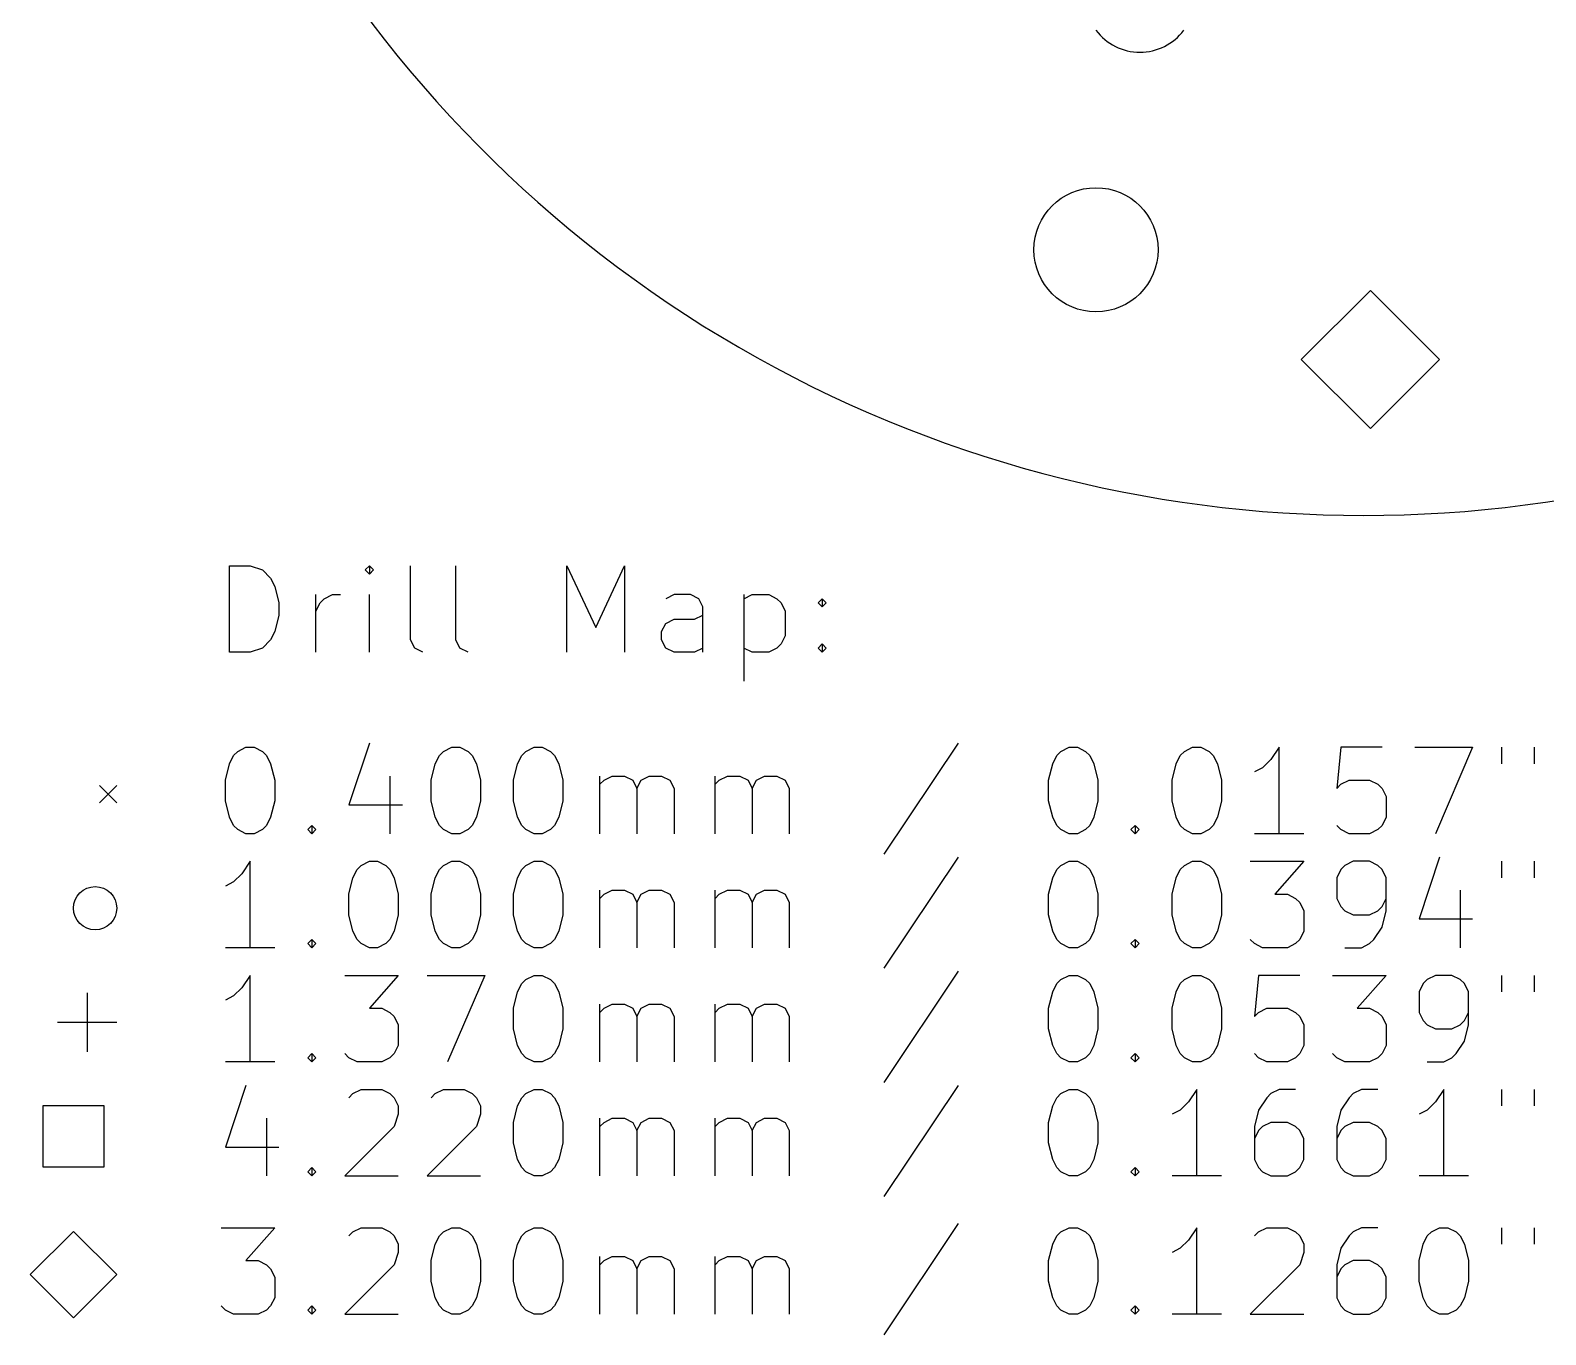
# Model space of a CAD drawing. Extents: x 118.6 to 188.7, y -119.1 to -43.1.
# Drawn here: x 118.6 to 153.66, y -118.84 to -88.65 of the extents above; entities that cross this region are included whole.
import ezdxf

# ---------------------------------------------------------------- set-up
doc = ezdxf.new("R2010")
doc.units = 0
doc.layers.add('BLACK', color=7, linetype='CONTINUOUS')

msp = doc.modelspace()

# ---------------------------------------------------------------- linework, layer by layer
at = {"layer": 'BLACK', "linetype": 'CONTINUOUS'}
for p, q in [((149.606, -94.666), (148.006, -96.266)), ((151.206, -96.266), (149.606, -94.666)), ((148.006, -96.266), (149.606, -97.866)), ((149.606, -97.866), (151.206, -96.266)), ((123.207015, -103.040389), (123.207015, -101.040389)), ((123.207015, -101.040389), (123.683205, -101.040389)), ((123.683205, -101.040389), (123.96892, -101.135627)), ((123.96892, -101.135627), (124.159396, -101.326103)), ((124.159396, -101.326103), (124.254634, -101.516579)), ((126.44511, -101.040389), (126.349872, -101.135627)), ((126.349872, -101.135627), (126.44511, -101.230865)), ((126.540348, -101.135627), (126.44511, -101.040389)), ((126.44511, -101.040389), (126.44511, -101.230865)), ((126.44511, -101.230865), (126.540348, -101.135627)), ((127.397491, -102.754674), (127.397491, -101.040389)), ((128.44511, -102.754674), (128.44511, -101.040389)), ((131.016539, -103.040389), (131.016539, -101.040389)), ((131.016539, -101.040389), (131.683206, -102.46896)), ((131.683206, -102.46896), (132.349872, -101.040389)), ((132.349872, -101.040389), (132.349872, -103.040389)), ((124.254634, -101.516579), (124.349872, -101.897531)), ((124.349872, -101.897531), (124.349872, -102.183246)), ((125.207015, -103.040389), (125.207015, -101.707055)), ((125.207015, -102.088008), (125.302253, -101.897531)), ((125.302253, -101.897531), (125.397491, -101.802293)), ((125.397491, -101.802293), (125.587967, -101.707055)), ((125.587967, -101.707055), (125.778444, -101.707055)), ((126.44511, -103.040389), (126.44511, -101.707055)), ((133.492729, -101.707055), (133.302253, -101.802293)), ((133.873682, -101.707055), (133.492729, -101.707055)), ((134.064158, -101.802293), (133.873682, -101.707055)), ((134.159396, -101.99277), (134.064158, -101.802293)), ((134.159396, -103.040389), (134.159396, -101.99277)), ((135.111777, -101.707055), (135.111777, -103.707055)), ((135.111777, -101.802293), (135.302253, -101.707055)), ((135.302253, -101.707055), (135.683206, -101.707055)), ((135.683206, -101.707055), (135.873682, -101.802293)), ((135.873682, -101.802293), (135.96892, -101.897531)), ((135.96892, -101.897531), (136.064158, -102.088008)), ((136.826063, -101.897531), (136.921301, -101.802293)), ((136.921301, -101.99277), (136.826063, -101.897531)), ((136.921301, -101.802293), (137.016539, -101.897531)), ((136.921301, -101.802293), (136.921301, -101.99277)), ((137.016539, -101.897531), (136.921301, -101.99277)), ((124.349872, -102.183246), (124.254634, -102.564198)), ((133.207015, -102.564198), (133.302253, -102.373722)), ((133.302253, -102.373722), (133.492729, -102.278484)), ((133.492729, -102.278484), (133.96892, -102.278484)), ((133.96892, -102.278484), (134.159396, -102.183246)), ((136.064158, -102.088008), (136.064158, -102.659436)), ((124.254634, -102.564198), (124.159396, -102.754674)), ((133.207015, -102.754674), (133.207015, -102.564198)), ((136.064158, -102.659436), (135.96892, -102.849912)), ((123.683205, -103.040389), (123.207015, -103.040389)), ((123.96892, -102.945151), (123.683205, -103.040389)), ((124.159396, -102.754674), (123.96892, -102.945151)), ((127.492729, -102.945151), (127.397491, -102.754674)), ((127.683205, -103.040389), (127.492729, -102.945151)), ((128.540348, -102.945151), (128.44511, -102.754674)), ((128.730824, -103.040389), (128.540348, -102.945151)), ((133.302253, -102.945151), (133.207015, -102.754674)), ((133.492729, -103.040389), (133.302253, -102.945151)), ((133.96892, -103.040389), (133.492729, -103.040389)), ((134.159396, -102.945151), (133.96892, -103.040389)), ((135.302253, -103.040389), (135.111777, -102.945151)), ((135.683206, -103.040389), (135.302253, -103.040389)), ((135.873682, -102.945151), (135.683206, -103.040389)), ((135.96892, -102.849912), (135.873682, -102.945151)), ((136.826063, -102.945151), (136.921301, -102.849912)), ((136.921301, -103.040389), (136.826063, -102.945151)), ((136.921301, -102.849912), (137.016539, -102.945151)), ((136.921301, -102.849912), (136.921301, -103.040389)), ((137.016539, -102.945151), (136.921301, -103.040389)), ((126.44511, -105.145151), (125.96892, -106.573722)), ((140.064159, -105.145151), (138.349874, -107.716579)), ((123.207015, -105.621341), (123.302253, -105.430865)), ((123.302253, -105.430865), (123.397491, -105.335627)), ((123.397491, -105.335627), (123.587967, -105.240389)), ((123.587967, -105.240389), (123.778444, -105.240389)), ((123.778444, -105.240389), (123.96892, -105.335627)), ((123.96892, -105.335627), (124.064158, -105.430865)), ((124.064158, -105.430865), (124.159396, -105.621341)), ((127.96892, -105.621341), (128.064158, -105.430865)), ((128.064158, -105.430865), (128.159396, -105.335627)), ((128.159396, -105.335627), (128.349872, -105.240389)), ((128.349872, -105.240389), (128.540349, -105.240389)), ((128.540349, -105.240389), (128.730825, -105.335627)), ((128.730825, -105.335627), (128.826063, -105.430865)), ((128.826063, -105.430865), (128.921301, -105.621341)), ((129.873682, -105.621341), (129.96892, -105.430865)), ((129.96892, -105.430865), (130.064158, -105.335627)), ((130.064158, -105.335627), (130.254634, -105.240389)), ((130.254634, -105.240389), (130.445111, -105.240389)), ((130.445111, -105.240389), (130.635587, -105.335627)), ((130.635587, -105.335627), (130.730825, -105.430865)), ((130.730825, -105.430865), (130.826063, -105.621341)), ((142.254636, -105.621341), (142.349874, -105.430865)), ((142.349874, -105.430865), (142.445112, -105.335627)), ((142.445112, -105.335627), (142.635588, -105.240389)), ((142.635588, -105.240389), (142.826065, -105.240389)), ((142.826065, -105.240389), (143.016541, -105.335627)), ((143.016541, -105.335627), (143.111779, -105.430865)), ((143.111779, -105.430865), (143.207017, -105.621341)), ((145.111779, -105.621341), (145.207017, -105.430865)), ((145.207017, -105.430865), (145.302255, -105.335627)), ((145.302255, -105.335627), (145.492731, -105.240389)), ((145.492731, -105.240389), (145.683208, -105.240389)), ((145.683208, -105.240389), (145.873684, -105.335627)), ((145.873684, -105.335627), (145.968922, -105.430865)), ((145.968922, -105.430865), (146.06416, -105.621341)), ((147.302255, -105.526103), (147.111779, -105.716579)), ((147.492731, -105.240389), (147.302255, -105.526103)), ((147.492731, -107.240389), (147.492731, -105.240389)), ((148.921303, -105.240389), (148.826065, -106.19277)), ((149.873684, -105.240389), (148.921303, -105.240389)), ((150.635589, -105.240389), (151.968922, -105.240389)), ((151.968922, -105.240389), (151.111779, -107.240389)), ((152.635589, -105.240389), (152.635589, -105.621341)), ((153.397494, -105.240389), (153.397494, -105.621341)), ((123.111777, -106.002293), (123.207015, -105.621341)), ((124.159396, -105.621341), (124.254634, -106.002293)), ((127.873682, -106.002293), (127.96892, -105.621341)), ((128.921301, -105.621341), (129.016539, -106.002293)), ((129.778444, -106.002293), (129.873682, -105.621341)), ((130.826063, -105.621341), (130.921301, -106.002293)), ((142.159398, -106.002293), (142.254636, -105.621341)), ((143.207017, -105.621341), (143.302255, -106.002293)), ((145.016541, -106.002293), (145.111779, -105.621341)), ((146.06416, -105.621341), (146.159398, -106.002293)), ((147.111779, -105.716579), (146.921303, -105.811817)), ((120.199247, -106.125551), (120.599247, -106.525551)), ((120.599247, -106.125551), (120.199247, -106.525551)), ((123.111777, -106.478484), (123.111777, -106.002293)), ((124.254634, -106.002293), (124.254634, -106.478484)), ((126.921301, -105.907055), (126.921301, -107.240389)), ((127.873682, -106.478484), (127.873682, -106.002293)), ((129.016539, -106.002293), (129.016539, -106.478484)), ((129.778444, -106.478484), (129.778444, -106.002293)), ((130.921301, -106.002293), (130.921301, -106.478484)), ((131.778444, -107.240389), (131.778444, -105.907055)), ((131.778444, -106.097531), (131.873682, -106.002293)), ((131.873682, -106.002293), (132.064158, -105.907055)), ((132.064158, -105.907055), (132.349873, -105.907055)), ((132.349873, -105.907055), (132.540349, -106.002293)), ((132.540349, -106.002293), (132.635587, -106.19277)), ((132.635587, -106.19277), (132.730825, -106.002293)), ((132.635587, -106.19277), (132.635587, -107.240389)), ((132.730825, -106.002293), (132.921301, -105.907055)), ((132.921301, -105.907055), (133.207015, -105.907055)), ((133.207015, -105.907055), (133.397492, -106.002293)), ((133.397492, -106.002293), (133.49273, -106.19277)), ((133.49273, -106.19277), (133.49273, -107.240389)), ((134.445111, -107.240389), (134.445111, -105.907055)), ((134.445111, -106.097531), (134.540349, -106.002293)), ((134.540349, -106.002293), (134.730825, -105.907055)), ((134.730825, -105.907055), (135.01654, -105.907055)), ((135.01654, -105.907055), (135.207016, -106.002293)), ((135.207016, -106.002293), (135.302254, -106.19277)), ((135.302254, -106.19277), (135.397492, -106.002293)), ((135.302254, -106.19277), (135.302254, -107.240389)), ((135.397492, -106.002293), (135.587968, -105.907055)), ((135.587968, -105.907055), (135.873682, -105.907055)), ((135.873682, -105.907055), (136.064159, -106.002293)), ((136.064159, -106.002293), (136.159397, -106.19277)), ((136.159397, -106.19277), (136.159397, -107.240389)), ((142.159398, -106.478484), (142.159398, -106.002293)), ((143.302255, -106.002293), (143.302255, -106.478484)), ((145.016541, -106.478484), (145.016541, -106.002293)), ((146.159398, -106.002293), (146.159398, -106.478484)), ((148.826065, -106.19277), (148.921303, -106.097531)), ((148.921303, -106.097531), (149.111779, -106.002293)), ((149.111779, -106.002293), (149.58797, -106.002293)), ((149.58797, -106.002293), (149.778446, -106.097531)), ((149.778446, -106.097531), (149.873684, -106.19277)), ((149.873684, -106.19277), (149.968922, -106.383246)), ((123.207015, -106.859436), (123.111777, -106.478484)), ((124.254634, -106.478484), (124.159396, -106.859436)), ((125.96892, -106.573722), (127.207015, -106.573722)), ((127.96892, -106.859436), (127.873682, -106.478484)), ((129.016539, -106.478484), (128.921301, -106.859436)), ((129.873682, -106.859436), (129.778444, -106.478484)), ((130.921301, -106.478484), (130.826063, -106.859436)), ((142.254636, -106.859436), (142.159398, -106.478484)), ((143.302255, -106.478484), (143.207017, -106.859436)), ((145.111779, -106.859436), (145.016541, -106.478484)), ((146.159398, -106.478484), (146.06416, -106.859436)), ((149.968922, -106.383246), (149.968922, -106.859436)), ((123.302253, -107.049912), (123.207015, -106.859436)), ((124.159396, -106.859436), (124.064158, -107.049912)), ((128.064158, -107.049912), (127.96892, -106.859436)), ((128.921301, -106.859436), (128.826063, -107.049912)), ((129.96892, -107.049912), (129.873682, -106.859436)), ((130.826063, -106.859436), (130.730825, -107.049912)), ((142.349874, -107.049912), (142.254636, -106.859436)), ((143.207017, -106.859436), (143.111779, -107.049912)), ((145.207017, -107.049912), (145.111779, -106.859436)), ((146.06416, -106.859436), (145.968922, -107.049912)), ((149.968922, -106.859436), (149.873684, -107.049912)), ((123.397491, -107.145151), (123.302253, -107.049912)), ((123.587967, -107.240389), (123.397491, -107.145151)), ((123.778444, -107.240389), (123.587967, -107.240389)), ((123.96892, -107.145151), (123.778444, -107.240389)), ((124.064158, -107.049912), (123.96892, -107.145151)), ((125.016539, -107.145151), (125.111777, -107.049912)), ((125.111777, -107.240389), (125.016539, -107.145151)), ((125.111777, -107.049912), (125.207015, -107.145151)), ((125.111777, -107.049912), (125.111777, -107.240389)), ((125.207015, -107.145151), (125.111777, -107.240389)), ((128.159396, -107.145151), (128.064158, -107.049912)), ((128.349872, -107.240389), (128.159396, -107.145151)), ((128.540349, -107.240389), (128.349872, -107.240389)), ((128.730825, -107.145151), (128.540349, -107.240389)), ((128.826063, -107.049912), (128.730825, -107.145151)), ((130.064158, -107.145151), (129.96892, -107.049912)), ((130.254634, -107.240389), (130.064158, -107.145151)), ((130.445111, -107.240389), (130.254634, -107.240389)), ((130.635587, -107.145151), (130.445111, -107.240389)), ((130.730825, -107.049912), (130.635587, -107.145151)), ((142.445112, -107.145151), (142.349874, -107.049912)), ((142.635588, -107.240389), (142.445112, -107.145151)), ((142.826065, -107.240389), (142.635588, -107.240389)), ((143.016541, -107.145151), (142.826065, -107.240389)), ((143.111779, -107.049912), (143.016541, -107.145151)), ((144.06416, -107.145151), (144.159398, -107.049912)), ((144.159398, -107.240389), (144.06416, -107.145151)), ((144.159398, -107.049912), (144.254636, -107.145151)), ((144.159398, -107.049912), (144.159398, -107.240389)), ((144.254636, -107.145151), (144.159398, -107.240389)), ((145.302255, -107.145151), (145.207017, -107.049912)), ((145.492731, -107.240389), (145.302255, -107.145151)), ((145.683208, -107.240389), (145.492731, -107.240389)), ((145.873684, -107.145151), (145.683208, -107.240389)), ((145.968922, -107.049912), (145.873684, -107.145151)), ((148.06416, -107.240389), (146.921303, -107.240389)), ((148.921303, -107.145151), (148.826065, -107.049912)), ((149.111779, -107.240389), (148.921303, -107.145151)), ((149.58797, -107.240389), (149.111779, -107.240389)), ((149.778446, -107.145151), (149.58797, -107.240389)), ((149.873684, -107.049912), (149.778446, -107.145151)), ((123.683205, -107.880389), (123.492729, -108.166103)), ((123.683205, -109.880389), (123.683205, -107.880389)), ((126.159396, -108.070865), (126.254634, -107.975627)), ((126.254634, -107.975627), (126.44511, -107.880389)), ((126.44511, -107.880389), (126.635587, -107.880389)), ((126.635587, -107.880389), (126.826063, -107.975627)), ((126.826063, -107.975627), (126.921301, -108.070865)), ((128.064158, -108.070865), (128.159396, -107.975627)), ((128.159396, -107.975627), (128.349872, -107.880389)), ((128.349872, -107.880389), (128.540349, -107.880389)), ((128.540349, -107.880389), (128.730825, -107.975627)), ((128.730825, -107.975627), (128.826063, -108.070865)), ((129.96892, -108.070865), (130.064158, -107.975627)), ((130.064158, -107.975627), (130.254634, -107.880389)), ((130.254634, -107.880389), (130.445111, -107.880389)), ((130.445111, -107.880389), (130.635587, -107.975627)), ((130.635587, -107.975627), (130.730825, -108.070865)), ((140.064159, -107.785151), (138.349874, -110.356579)), ((142.349874, -108.070865), (142.445112, -107.975627)), ((142.445112, -107.975627), (142.635588, -107.880389)), ((142.635588, -107.880389), (142.826065, -107.880389)), ((142.826065, -107.880389), (143.016541, -107.975627)), ((143.016541, -107.975627), (143.111779, -108.070865)), ((145.207017, -108.070865), (145.302255, -107.975627)), ((145.302255, -107.975627), (145.492731, -107.880389)), ((145.492731, -107.880389), (145.683208, -107.880389)), ((145.683208, -107.880389), (145.873684, -107.975627)), ((145.873684, -107.975627), (145.968922, -108.070865)), ((146.826065, -107.880389), (148.06416, -107.880389)), ((148.06416, -107.880389), (147.397493, -108.642293)), ((149.016541, -107.975627), (148.921303, -108.070865)), ((149.207017, -107.880389), (149.016541, -107.975627)), ((149.58797, -107.880389), (149.207017, -107.880389)), ((149.778446, -107.975627), (149.58797, -107.880389)), ((149.873684, -108.070865), (149.778446, -107.975627)), ((151.207017, -107.785151), (150.730827, -109.213722)), ((152.635589, -107.880389), (152.635589, -108.261341)), ((153.397494, -107.880389), (153.397494, -108.261341)), ((123.492729, -108.166103), (123.302253, -108.356579)), ((125.96892, -108.642293), (126.064158, -108.261341)), ((126.064158, -108.261341), (126.159396, -108.070865)), ((126.921301, -108.070865), (127.016539, -108.261341)), ((127.016539, -108.261341), (127.111777, -108.642293)), ((127.873682, -108.642293), (127.96892, -108.261341)), ((127.96892, -108.261341), (128.064158, -108.070865)), ((128.826063, -108.070865), (128.921301, -108.261341)), ((128.921301, -108.261341), (129.016539, -108.642293)), ((129.778444, -108.642293), (129.873682, -108.261341)), ((129.873682, -108.261341), (129.96892, -108.070865)), ((130.730825, -108.070865), (130.826063, -108.261341)), ((130.826063, -108.261341), (130.921301, -108.642293)), ((142.159398, -108.642293), (142.254636, -108.261341)), ((142.254636, -108.261341), (142.349874, -108.070865)), ((143.111779, -108.070865), (143.207017, -108.261341)), ((143.207017, -108.261341), (143.302255, -108.642293)), ((145.016541, -108.642293), (145.111779, -108.261341)), ((145.111779, -108.261341), (145.207017, -108.070865)), ((145.968922, -108.070865), (146.06416, -108.261341)), ((146.06416, -108.261341), (146.159398, -108.642293)), ((148.921303, -108.070865), (148.826065, -108.261341)), ((148.826065, -108.261341), (148.826065, -108.737531)), ((149.968922, -108.261341), (149.873684, -108.070865)), ((149.968922, -109.023246), (149.968922, -108.261341)), ((123.302253, -108.356579), (123.111777, -108.451817)), ((125.96892, -109.118484), (125.96892, -108.642293)), ((127.111777, -108.642293), (127.111777, -109.118484)), ((127.873682, -109.118484), (127.873682, -108.642293)), ((129.016539, -108.642293), (129.016539, -109.118484)), ((129.778444, -109.118484), (129.778444, -108.642293)), ((130.921301, -108.642293), (130.921301, -109.118484)), ((131.778444, -109.880389), (131.778444, -108.547055)), ((131.778444, -108.737531), (131.873682, -108.642293)), ((131.873682, -108.642293), (132.064158, -108.547055)), ((132.064158, -108.547055), (132.349873, -108.547055)), ((132.349873, -108.547055), (132.540349, -108.642293)), ((132.540349, -108.642293), (132.635587, -108.83277)), ((132.635587, -108.83277), (132.730825, -108.642293)), ((132.730825, -108.642293), (132.921301, -108.547055)), ((132.921301, -108.547055), (133.207015, -108.547055)), ((133.207015, -108.547055), (133.397492, -108.642293)), ((133.397492, -108.642293), (133.49273, -108.83277)), ((134.445111, -109.880389), (134.445111, -108.547055)), ((134.445111, -108.737531), (134.540349, -108.642293)), ((134.540349, -108.642293), (134.730825, -108.547055)), ((134.730825, -108.547055), (135.01654, -108.547055)), ((135.01654, -108.547055), (135.207016, -108.642293)), ((135.207016, -108.642293), (135.302254, -108.83277)), ((135.302254, -108.83277), (135.397492, -108.642293)), ((135.397492, -108.642293), (135.587968, -108.547055)), ((135.587968, -108.547055), (135.873682, -108.547055)), ((135.873682, -108.547055), (136.064159, -108.642293)), ((136.064159, -108.642293), (136.159397, -108.83277)), ((142.159398, -109.118484), (142.159398, -108.642293)), ((143.302255, -108.642293), (143.302255, -109.118484)), ((145.016541, -109.118484), (145.016541, -108.642293)), ((146.159398, -108.642293), (146.159398, -109.118484)), ((147.397493, -108.642293), (147.683208, -108.642293)), ((147.683208, -108.642293), (147.873684, -108.737531)), ((151.683208, -108.547055), (151.683208, -109.880389)), ((132.635587, -108.83277), (132.635587, -109.880389)), ((133.49273, -108.83277), (133.49273, -109.880389)), ((135.302254, -108.83277), (135.302254, -109.880389)), ((136.159397, -108.83277), (136.159397, -109.880389)), ((147.873684, -108.737531), (147.968922, -108.83277)), ((147.968922, -108.83277), (148.06416, -109.023246)), ((148.06416, -109.023246), (148.06416, -109.499436)), ((148.826065, -108.737531), (148.921303, -108.928008)), ((148.921303, -108.928008), (149.016541, -109.023246)), ((149.016541, -109.023246), (149.207017, -109.118484)), ((149.58797, -109.118484), (149.778446, -109.023246)), ((149.778446, -109.023246), (149.873684, -108.928008)), ((149.873684, -108.928008), (149.968922, -108.737531)), ((149.873684, -109.404198), (149.968922, -109.023246)), ((126.064158, -109.499436), (125.96892, -109.118484)), ((127.111777, -109.118484), (127.016539, -109.499436)), ((127.96892, -109.499436), (127.873682, -109.118484)), ((129.016539, -109.118484), (128.921301, -109.499436)), ((129.873682, -109.499436), (129.778444, -109.118484)), ((130.921301, -109.118484), (130.826063, -109.499436)), ((142.254636, -109.499436), (142.159398, -109.118484)), ((143.302255, -109.118484), (143.207017, -109.499436)), ((145.111779, -109.499436), (145.016541, -109.118484)), ((146.159398, -109.118484), (146.06416, -109.499436)), ((149.207017, -109.118484), (149.58797, -109.118484)), ((150.730827, -109.213722), (151.968922, -109.213722)), ((125.016539, -109.785151), (125.111777, -109.689912)), ((125.111777, -109.689912), (125.207015, -109.785151)), ((125.111777, -109.689912), (125.111777, -109.880389)), ((126.159396, -109.689912), (126.064158, -109.499436)), ((126.254634, -109.785151), (126.159396, -109.689912)), ((126.921301, -109.689912), (126.826063, -109.785151)), ((127.016539, -109.499436), (126.921301, -109.689912)), ((128.064158, -109.689912), (127.96892, -109.499436)), ((128.159396, -109.785151), (128.064158, -109.689912)), ((128.826063, -109.689912), (128.730825, -109.785151)), ((128.921301, -109.499436), (128.826063, -109.689912)), ((129.96892, -109.689912), (129.873682, -109.499436)), ((130.064158, -109.785151), (129.96892, -109.689912)), ((130.730825, -109.689912), (130.635587, -109.785151)), ((130.826063, -109.499436), (130.730825, -109.689912)), ((142.349874, -109.689912), (142.254636, -109.499436)), ((142.445112, -109.785151), (142.349874, -109.689912)), ((143.111779, -109.689912), (143.016541, -109.785151)), ((143.207017, -109.499436), (143.111779, -109.689912)), ((144.06416, -109.785151), (144.159398, -109.689912)), ((144.159398, -109.689912), (144.254636, -109.785151)), ((144.159398, -109.689912), (144.159398, -109.880389)), ((145.207017, -109.689912), (145.111779, -109.499436)), ((145.302255, -109.785151), (145.207017, -109.689912)), ((145.968922, -109.689912), (145.873684, -109.785151)), ((146.06416, -109.499436), (145.968922, -109.689912)), ((146.921303, -109.785151), (146.826065, -109.689912)), ((147.968922, -109.689912), (147.873684, -109.785151)), ((148.06416, -109.499436), (147.968922, -109.689912)), ((149.58797, -109.785151), (149.683208, -109.689912)), ((149.683208, -109.689912), (149.873684, -109.404198)), ((124.254634, -109.880389), (123.111777, -109.880389)), ((125.111777, -109.880389), (125.016539, -109.785151)), ((125.207015, -109.785151), (125.111777, -109.880389)), ((126.44511, -109.880389), (126.254634, -109.785151)), ((126.635587, -109.880389), (126.44511, -109.880389)), ((126.826063, -109.785151), (126.635587, -109.880389)), ((128.349872, -109.880389), (128.159396, -109.785151)), ((128.540349, -109.880389), (128.349872, -109.880389)), ((128.730825, -109.785151), (128.540349, -109.880389)), ((130.254634, -109.880389), (130.064158, -109.785151)), ((130.445111, -109.880389), (130.254634, -109.880389)), ((130.635587, -109.785151), (130.445111, -109.880389)), ((142.635588, -109.880389), (142.445112, -109.785151)), ((142.826065, -109.880389), (142.635588, -109.880389)), ((143.016541, -109.785151), (142.826065, -109.880389)), ((144.159398, -109.880389), (144.06416, -109.785151)), ((144.254636, -109.785151), (144.159398, -109.880389)), ((145.492731, -109.880389), (145.302255, -109.785151)), ((145.683208, -109.880389), (145.492731, -109.880389)), ((145.873684, -109.785151), (145.683208, -109.880389)), ((147.111779, -109.880389), (146.921303, -109.785151)), ((147.683208, -109.880389), (147.111779, -109.880389)), ((147.873684, -109.785151), (147.683208, -109.880389)), ((149.016541, -109.880389), (149.397493, -109.880389)), ((149.397493, -109.880389), (149.58797, -109.785151)), ((140.064159, -110.425151), (138.349874, -112.996579)), ((123.683205, -110.520389), (123.492729, -110.806103)), ((123.683205, -112.520389), (123.683205, -110.520389)), ((125.873682, -110.520389), (127.111777, -110.520389)), ((127.111777, -110.520389), (126.44511, -111.282293)), ((127.778444, -110.520389), (129.111777, -110.520389)), ((129.111777, -110.520389), (128.254634, -112.520389)), ((129.873682, -110.901341), (129.96892, -110.710865)), ((129.96892, -110.710865), (130.064158, -110.615627)), ((130.064158, -110.615627), (130.254634, -110.520389)), ((130.254634, -110.520389), (130.445111, -110.520389)), ((130.445111, -110.520389), (130.635587, -110.615627)), ((130.635587, -110.615627), (130.730825, -110.710865)), ((130.730825, -110.710865), (130.826063, -110.901341)), ((142.254636, -110.901341), (142.349874, -110.710865)), ((142.349874, -110.710865), (142.445112, -110.615627)), ((142.445112, -110.615627), (142.635588, -110.520389)), ((142.635588, -110.520389), (142.826065, -110.520389)), ((142.826065, -110.520389), (143.016541, -110.615627)), ((143.016541, -110.615627), (143.111779, -110.710865)), ((143.111779, -110.710865), (143.207017, -110.901341)), ((145.111779, -110.901341), (145.207017, -110.710865)), ((145.207017, -110.710865), (145.302255, -110.615627)), ((145.302255, -110.615627), (145.492731, -110.520389)), ((145.492731, -110.520389), (145.683208, -110.520389)), ((145.683208, -110.520389), (145.873684, -110.615627)), ((145.873684, -110.615627), (145.968922, -110.710865)), ((145.968922, -110.710865), (146.06416, -110.901341)), ((147.016541, -110.520389), (146.921303, -111.47277)), ((147.968922, -110.520389), (147.016541, -110.520389)), ((148.730827, -110.520389), (149.968922, -110.520389)), ((149.968922, -110.520389), (149.302255, -111.282293)), ((150.826065, -110.710865), (150.730827, -110.901341)), ((150.921303, -110.615627), (150.826065, -110.710865)), ((151.111779, -110.520389), (150.921303, -110.615627)), ((151.492732, -110.520389), (151.111779, -110.520389)), ((151.683208, -110.615627), (151.492732, -110.520389)), ((151.778446, -110.710865), (151.683208, -110.615627)), ((151.873684, -110.901341), (151.778446, -110.710865)), ((152.635589, -110.520389), (152.635589, -110.901341)), ((153.397494, -110.520389), (153.397494, -110.901341)), ((119.914247, -110.920551), (119.914247, -112.290551)), ((123.302253, -110.996579), (123.111777, -111.091817)), ((123.492729, -110.806103), (123.302253, -110.996579)), ((129.778444, -111.282293), (129.873682, -110.901341)), ((130.826063, -110.901341), (130.921301, -111.282293)), ((142.159398, -111.282293), (142.254636, -110.901341)), ((143.207017, -110.901341), (143.302255, -111.282293)), ((145.016541, -111.282293), (145.111779, -110.901341)), ((146.06416, -110.901341), (146.159398, -111.282293)), ((150.730827, -110.901341), (150.730827, -111.377531)), ((151.873684, -111.663246), (151.873684, -110.901341)), ((126.44511, -111.282293), (126.730825, -111.282293)), ((126.730825, -111.282293), (126.921301, -111.377531)), ((126.921301, -111.377531), (127.016539, -111.47277)), ((127.016539, -111.47277), (127.111777, -111.663246)), ((129.778444, -111.758484), (129.778444, -111.282293)), ((130.921301, -111.282293), (130.921301, -111.758484)), ((131.778444, -112.520389), (131.778444, -111.187055)), ((131.778444, -111.377531), (131.873682, -111.282293)), ((131.873682, -111.282293), (132.064158, -111.187055)), ((132.064158, -111.187055), (132.349873, -111.187055)), ((132.349873, -111.187055), (132.540349, -111.282293)), ((132.540349, -111.282293), (132.635587, -111.47277)), ((132.635587, -111.47277), (132.730825, -111.282293)), ((132.635587, -111.47277), (132.635587, -112.520389)), ((132.730825, -111.282293), (132.921301, -111.187055)), ((132.921301, -111.187055), (133.207015, -111.187055)), ((133.207015, -111.187055), (133.397492, -111.282293)), ((133.397492, -111.282293), (133.49273, -111.47277)), ((133.49273, -111.47277), (133.49273, -112.520389)), ((134.445111, -112.520389), (134.445111, -111.187055)), ((134.445111, -111.377531), (134.540349, -111.282293)), ((134.540349, -111.282293), (134.730825, -111.187055)), ((134.730825, -111.187055), (135.01654, -111.187055)), ((135.01654, -111.187055), (135.207016, -111.282293)), ((135.207016, -111.282293), (135.302254, -111.47277)), ((135.302254, -111.47277), (135.397492, -111.282293)), ((135.302254, -111.47277), (135.302254, -112.520389)), ((135.397492, -111.282293), (135.587968, -111.187055)), ((135.587968, -111.187055), (135.873682, -111.187055)), ((135.873682, -111.187055), (136.064159, -111.282293)), ((136.064159, -111.282293), (136.159397, -111.47277)), ((136.159397, -111.47277), (136.159397, -112.520389)), ((142.159398, -111.758484), (142.159398, -111.282293)), ((143.302255, -111.282293), (143.302255, -111.758484)), ((145.016541, -111.758484), (145.016541, -111.282293)), ((146.159398, -111.282293), (146.159398, -111.758484)), ((146.921303, -111.47277), (147.016541, -111.377531)), ((147.016541, -111.377531), (147.207017, -111.282293)), ((147.207017, -111.282293), (147.683208, -111.282293)), ((147.683208, -111.282293), (147.873684, -111.377531)), ((147.873684, -111.377531), (147.968922, -111.47277)), ((147.968922, -111.47277), (148.06416, -111.663246)), ((149.302255, -111.282293), (149.58797, -111.282293)), ((149.58797, -111.282293), (149.778446, -111.377531)), ((149.778446, -111.377531), (149.873684, -111.47277)), ((149.873684, -111.47277), (149.968922, -111.663246)), ((150.730827, -111.377531), (150.826065, -111.568008)), ((151.778446, -111.568008), (151.873684, -111.377531)), ((119.229247, -111.605551), (120.599247, -111.605551)), ((127.111777, -111.663246), (127.111777, -112.139436)), ((129.873682, -112.139436), (129.778444, -111.758484)), ((130.921301, -111.758484), (130.826063, -112.139436)), ((142.254636, -112.139436), (142.159398, -111.758484)), ((143.302255, -111.758484), (143.207017, -112.139436)), ((145.111779, -112.139436), (145.016541, -111.758484)), ((146.159398, -111.758484), (146.06416, -112.139436)), ((148.06416, -111.663246), (148.06416, -112.139436)), ((149.968922, -111.663246), (149.968922, -112.139436)), ((150.826065, -111.568008), (150.921303, -111.663246)), ((150.921303, -111.663246), (151.111779, -111.758484)), ((151.111779, -111.758484), (151.492732, -111.758484)), ((151.492732, -111.758484), (151.683208, -111.663246)), ((151.683208, -111.663246), (151.778446, -111.568008)), ((151.778446, -112.044198), (151.873684, -111.663246)), ((127.111777, -112.139436), (127.016539, -112.329912)), ((129.96892, -112.329912), (129.873682, -112.139436)), ((130.826063, -112.139436), (130.730825, -112.329912)), ((142.349874, -112.329912), (142.254636, -112.139436)), ((143.207017, -112.139436), (143.111779, -112.329912)), ((145.207017, -112.329912), (145.111779, -112.139436)), ((146.06416, -112.139436), (145.968922, -112.329912)), ((148.06416, -112.139436), (147.968922, -112.329912)), ((149.968922, -112.139436), (149.873684, -112.329912)), ((151.58797, -112.329912), (151.778446, -112.044198)), ((124.254634, -112.520389), (123.111777, -112.520389)), ((125.016539, -112.425151), (125.111777, -112.329912)), ((125.111777, -112.520389), (125.016539, -112.425151)), ((125.111777, -112.329912), (125.207015, -112.425151)), ((125.111777, -112.329912), (125.111777, -112.520389)), ((125.207015, -112.425151), (125.111777, -112.520389)), ((125.96892, -112.425151), (125.873682, -112.329912)), ((126.159396, -112.520389), (125.96892, -112.425151)), ((126.730825, -112.520389), (126.159396, -112.520389)), ((126.921301, -112.425151), (126.730825, -112.520389)), ((127.016539, -112.329912), (126.921301, -112.425151)), ((130.064158, -112.425151), (129.96892, -112.329912)), ((130.254634, -112.520389), (130.064158, -112.425151)), ((130.445111, -112.520389), (130.254634, -112.520389)), ((130.635587, -112.425151), (130.445111, -112.520389)), ((130.730825, -112.329912), (130.635587, -112.425151)), ((142.445112, -112.425151), (142.349874, -112.329912)), ((142.635588, -112.520389), (142.445112, -112.425151)), ((142.826065, -112.520389), (142.635588, -112.520389)), ((143.016541, -112.425151), (142.826065, -112.520389)), ((143.111779, -112.329912), (143.016541, -112.425151)), ((144.06416, -112.425151), (144.159398, -112.329912)), ((144.159398, -112.520389), (144.06416, -112.425151)), ((144.159398, -112.329912), (144.254636, -112.425151)), ((144.159398, -112.329912), (144.159398, -112.520389)), ((144.254636, -112.425151), (144.159398, -112.520389)), ((145.302255, -112.425151), (145.207017, -112.329912)), ((145.492731, -112.520389), (145.302255, -112.425151)), ((145.683208, -112.520389), (145.492731, -112.520389)), ((145.873684, -112.425151), (145.683208, -112.520389)), ((145.968922, -112.329912), (145.873684, -112.425151)), ((147.016541, -112.425151), (146.921303, -112.329912)), ((147.207017, -112.520389), (147.016541, -112.425151)), ((147.683208, -112.520389), (147.207017, -112.520389)), ((147.873684, -112.425151), (147.683208, -112.520389)), ((147.968922, -112.329912), (147.873684, -112.425151)), ((148.826065, -112.425151), (148.730827, -112.329912)), ((149.016541, -112.520389), (148.826065, -112.425151)), ((149.58797, -112.520389), (149.016541, -112.520389)), ((149.778446, -112.425151), (149.58797, -112.520389)), ((149.873684, -112.329912), (149.778446, -112.425151)), ((150.921303, -112.520389), (151.302255, -112.520389)), ((151.302255, -112.520389), (151.492732, -112.425151)), ((151.492732, -112.425151), (151.58797, -112.329912)), ((123.587967, -113.065151), (123.111777, -114.493722)), ((126.064158, -113.255627), (126.254634, -113.160389)), ((126.254634, -113.160389), (126.730825, -113.160389)), ((126.730825, -113.160389), (126.921301, -113.255627)), ((127.96892, -113.255627), (128.159396, -113.160389)), ((128.159396, -113.160389), (128.635587, -113.160389)), ((128.635587, -113.160389), (128.826063, -113.255627)), ((130.064158, -113.255627), (130.254634, -113.160389)), ((130.254634, -113.160389), (130.445111, -113.160389)), ((130.445111, -113.160389), (130.635587, -113.255627)), ((140.064159, -113.065151), (138.349874, -115.636579)), ((142.445112, -113.255627), (142.635588, -113.160389)), ((142.635588, -113.160389), (142.826065, -113.160389)), ((142.826065, -113.160389), (143.016541, -113.255627)), ((145.587969, -113.160389), (145.397493, -113.446103)), ((145.587969, -115.160389), (145.587969, -113.160389)), ((147.492731, -113.160389), (147.302255, -113.255627)), ((147.873684, -113.160389), (147.492731, -113.160389)), ((149.397493, -113.160389), (149.207017, -113.255627)), ((149.778446, -113.160389), (149.397493, -113.160389)), ((151.302255, -113.160389), (151.111779, -113.446103)), ((151.302255, -115.160389), (151.302255, -113.160389)), ((152.635589, -113.160389), (152.635589, -113.541341)), ((153.397494, -113.160389), (153.397494, -113.541341)), ((120.306361, -113.538437), (118.892133, -113.538437)), ((118.892133, -113.538437), (118.892133, -114.952665)), ((120.306361, -114.952665), (120.306361, -113.538437)), ((125.96892, -113.350865), (126.064158, -113.255627)), ((126.921301, -113.255627), (127.016539, -113.350865)), ((127.016539, -113.350865), (127.111777, -113.541341)), ((127.111777, -113.541341), (127.111777, -113.731817)), ((127.873682, -113.350865), (127.96892, -113.255627)), ((128.826063, -113.255627), (128.921301, -113.350865)), ((128.921301, -113.350865), (129.016539, -113.541341)), ((129.016539, -113.541341), (129.016539, -113.731817)), ((129.778444, -113.922293), (129.873682, -113.541341)), ((129.873682, -113.541341), (129.96892, -113.350865)), ((129.96892, -113.350865), (130.064158, -113.255627)), ((130.635587, -113.255627), (130.730825, -113.350865)), ((130.730825, -113.350865), (130.826063, -113.541341)), ((130.826063, -113.541341), (130.921301, -113.922293)), ((142.159398, -113.922293), (142.254636, -113.541341)), ((142.254636, -113.541341), (142.349874, -113.350865)), ((142.349874, -113.350865), (142.445112, -113.255627)), ((143.016541, -113.255627), (143.111779, -113.350865)), ((143.111779, -113.350865), (143.207017, -113.541341)), ((143.207017, -113.541341), (143.302255, -113.922293)), ((145.397493, -113.446103), (145.207017, -113.636579)), ((147.207017, -113.350865), (147.016541, -113.636579)), ((147.302255, -113.255627), (147.207017, -113.350865)), ((149.111779, -113.350865), (148.921303, -113.636579)), ((149.207017, -113.255627), (149.111779, -113.350865)), ((151.111779, -113.446103), (150.921303, -113.636579)), ((124.064158, -113.827055), (124.064158, -115.160389)), ((127.111777, -113.731817), (127.016539, -114.017531)), ((129.016539, -113.731817), (128.921301, -114.017531)), ((129.778444, -114.398484), (129.778444, -113.922293)), ((130.921301, -113.922293), (130.921301, -114.398484)), ((131.778444, -115.160389), (131.778444, -113.827055)), ((131.778444, -114.017531), (131.873682, -113.922293)), ((131.873682, -113.922293), (132.064158, -113.827055)), ((132.064158, -113.827055), (132.349873, -113.827055)), ((132.349873, -113.827055), (132.540349, -113.922293)), ((132.540349, -113.922293), (132.635587, -114.11277)), ((132.635587, -114.11277), (132.730825, -113.922293)), ((132.730825, -113.922293), (132.921301, -113.827055)), ((132.921301, -113.827055), (133.207015, -113.827055)), ((133.207015, -113.827055), (133.397492, -113.922293)), ((133.397492, -113.922293), (133.49273, -114.11277)), ((134.445111, -115.160389), (134.445111, -113.827055)), ((134.445111, -114.017531), (134.540349, -113.922293)), ((134.540349, -113.922293), (134.730825, -113.827055)), ((134.730825, -113.827055), (135.01654, -113.827055)), ((135.01654, -113.827055), (135.207016, -113.922293)), ((135.207016, -113.922293), (135.302254, -114.11277)), ((135.302254, -114.11277), (135.397492, -113.922293)), ((135.397492, -113.922293), (135.587968, -113.827055)), ((135.587968, -113.827055), (135.873682, -113.827055)), ((135.873682, -113.827055), (136.064159, -113.922293)), ((136.064159, -113.922293), (136.159397, -114.11277)), ((142.159398, -114.398484), (142.159398, -113.922293)), ((143.302255, -113.922293), (143.302255, -114.398484)), ((145.207017, -113.636579), (145.016541, -113.731817)), ((147.016541, -113.636579), (146.921303, -114.017531)), ((147.302255, -113.922293), (147.111779, -114.017531)), ((147.683208, -113.922293), (147.302255, -113.922293)), ((147.873684, -114.017531), (147.683208, -113.922293)), ((148.921303, -113.636579), (148.826065, -114.017531)), ((149.207017, -113.922293), (149.016541, -114.017531)), ((149.58797, -113.922293), (149.207017, -113.922293)), ((149.778446, -114.017531), (149.58797, -113.922293)), ((150.921303, -113.636579), (150.730827, -113.731817)), ((127.016539, -114.017531), (125.873682, -115.160389)), ((128.921301, -114.017531), (127.778444, -115.160389)), ((132.635587, -114.11277), (132.635587, -115.160389)), ((133.49273, -114.11277), (133.49273, -115.160389)), ((135.302254, -114.11277), (135.302254, -115.160389)), ((136.159397, -114.11277), (136.159397, -115.160389)), ((146.921303, -114.017531), (146.921303, -114.779436)), ((147.016541, -114.11277), (146.921303, -114.303246)), ((147.111779, -114.017531), (147.016541, -114.11277)), ((147.968922, -114.11277), (147.873684, -114.017531)), ((148.06416, -114.303246), (147.968922, -114.11277)), ((148.826065, -114.017531), (148.826065, -114.779436)), ((148.921303, -114.11277), (148.826065, -114.303246)), ((149.016541, -114.017531), (148.921303, -114.11277)), ((149.873684, -114.11277), (149.778446, -114.017531)), ((149.968922, -114.303246), (149.873684, -114.11277)), ((123.111777, -114.493722), (124.349872, -114.493722)), ((129.873682, -114.779436), (129.778444, -114.398484)), ((130.921301, -114.398484), (130.826063, -114.779436)), ((142.254636, -114.779436), (142.159398, -114.398484)), ((143.302255, -114.398484), (143.207017, -114.779436)), ((148.06416, -114.779436), (148.06416, -114.303246)), ((149.968922, -114.779436), (149.968922, -114.303246)), ((118.892133, -114.952665), (120.306361, -114.952665)), ((125.016539, -115.065151), (125.111777, -114.969912)), ((125.111777, -114.969912), (125.207015, -115.065151)), ((125.111777, -114.969912), (125.111777, -115.160389)), ((129.96892, -114.969912), (129.873682, -114.779436)), ((130.064158, -115.065151), (129.96892, -114.969912)), ((130.730825, -114.969912), (130.635587, -115.065151)), ((130.826063, -114.779436), (130.730825, -114.969912)), ((142.349874, -114.969912), (142.254636, -114.779436)), ((142.445112, -115.065151), (142.349874, -114.969912)), ((143.111779, -114.969912), (143.016541, -115.065151)), ((143.207017, -114.779436), (143.111779, -114.969912)), ((144.06416, -115.065151), (144.159398, -114.969912)), ((144.159398, -114.969912), (144.254636, -115.065151)), ((144.159398, -114.969912), (144.159398, -115.160389)), ((146.921303, -114.779436), (147.016541, -114.969912)), ((147.016541, -114.969912), (147.111779, -115.065151)), ((147.873684, -115.065151), (147.968922, -114.969912)), ((147.968922, -114.969912), (148.06416, -114.779436)), ((148.826065, -114.779436), (148.921303, -114.969912)), ((148.921303, -114.969912), (149.016541, -115.065151)), ((149.778446, -115.065151), (149.873684, -114.969912)), ((149.873684, -114.969912), (149.968922, -114.779436)), ((125.111777, -115.160389), (125.016539, -115.065151)), ((125.207015, -115.065151), (125.111777, -115.160389)), ((125.873682, -115.160389), (127.111777, -115.160389)), ((127.778444, -115.160389), (129.016539, -115.160389)), ((130.254634, -115.160389), (130.064158, -115.065151)), ((130.445111, -115.160389), (130.254634, -115.160389)), ((130.635587, -115.065151), (130.445111, -115.160389)), ((142.635588, -115.160389), (142.445112, -115.065151)), ((142.826065, -115.160389), (142.635588, -115.160389)), ((143.016541, -115.065151), (142.826065, -115.160389)), ((144.159398, -115.160389), (144.06416, -115.065151)), ((144.254636, -115.065151), (144.159398, -115.160389)), ((146.159398, -115.160389), (145.016541, -115.160389)), ((147.111779, -115.065151), (147.302255, -115.160389)), ((147.302255, -115.160389), (147.683208, -115.160389)), ((147.683208, -115.160389), (147.873684, -115.065151)), ((149.016541, -115.065151), (149.207017, -115.160389)), ((149.207017, -115.160389), (149.58797, -115.160389)), ((149.58797, -115.160389), (149.778446, -115.065151)), ((151.873684, -115.160389), (150.730827, -115.160389)), ((123.016539, -116.360389), (124.254634, -116.360389)), ((124.254634, -116.360389), (123.587967, -117.122293)), ((126.064158, -116.455627), (126.254634, -116.360389)), ((126.254634, -116.360389), (126.730825, -116.360389)), ((126.730825, -116.360389), (126.921301, -116.455627)), ((128.159396, -116.455627), (128.349872, -116.360389)), ((128.349872, -116.360389), (128.540349, -116.360389)), ((128.540349, -116.360389), (128.730825, -116.455627)), ((130.064158, -116.455627), (130.254634, -116.360389)), ((130.254634, -116.360389), (130.445111, -116.360389)), ((130.445111, -116.360389), (130.635587, -116.455627)), ((140.064159, -116.265151), (138.349874, -118.836579)), ((142.445112, -116.455627), (142.635588, -116.360389)), ((142.635588, -116.360389), (142.826065, -116.360389)), ((142.826065, -116.360389), (143.016541, -116.455627)), ((145.587969, -116.360389), (145.397493, -116.646103)), ((145.587969, -118.360389), (145.587969, -116.360389)), ((147.016541, -116.455627), (147.207017, -116.360389)), ((147.207017, -116.360389), (147.683208, -116.360389)), ((147.683208, -116.360389), (147.873684, -116.455627)), ((149.397493, -116.360389), (149.207017, -116.455627)), ((149.778446, -116.360389), (149.397493, -116.360389)), ((151.016541, -116.455627), (151.207017, -116.360389)), ((151.207017, -116.360389), (151.397494, -116.360389)), ((151.397494, -116.360389), (151.58797, -116.455627)), ((152.635589, -116.360389), (152.635589, -116.741341)), ((153.397494, -116.360389), (153.397494, -116.741341)), ((119.599247, -116.445551), (118.599247, -117.445551)), ((120.599247, -117.445551), (119.599247, -116.445551)), ((125.96892, -116.550865), (126.064158, -116.455627)), ((126.921301, -116.455627), (127.016539, -116.550865)), ((127.016539, -116.550865), (127.111777, -116.741341)), ((127.111777, -116.741341), (127.111777, -116.931817)), ((127.873682, -117.122293), (127.96892, -116.741341)), ((127.96892, -116.741341), (128.064158, -116.550865)), ((128.064158, -116.550865), (128.159396, -116.455627)), ((128.730825, -116.455627), (128.826063, -116.550865)), ((128.826063, -116.550865), (128.921301, -116.741341)), ((128.921301, -116.741341), (129.016539, -117.122293)), ((129.778444, -117.122293), (129.873682, -116.741341)), ((129.873682, -116.741341), (129.96892, -116.550865)), ((129.96892, -116.550865), (130.064158, -116.455627)), ((130.635587, -116.455627), (130.730825, -116.550865)), ((130.730825, -116.550865), (130.826063, -116.741341)), ((130.826063, -116.741341), (130.921301, -117.122293)), ((142.159398, -117.122293), (142.254636, -116.741341)), ((142.254636, -116.741341), (142.349874, -116.550865)), ((142.349874, -116.550865), (142.445112, -116.455627)), ((143.016541, -116.455627), (143.111779, -116.550865)), ((143.111779, -116.550865), (143.207017, -116.741341)), ((143.207017, -116.741341), (143.302255, -117.122293)), ((145.397493, -116.646103), (145.207017, -116.836579)), ((146.921303, -116.550865), (147.016541, -116.455627)), ((147.873684, -116.455627), (147.968922, -116.550865)), ((147.968922, -116.550865), (148.06416, -116.741341)), ((148.06416, -116.741341), (148.06416, -116.931817)), ((149.111779, -116.550865), (148.921303, -116.836579)), ((149.207017, -116.455627), (149.111779, -116.550865)), ((150.730827, -117.122293), (150.826065, -116.741341)), ((150.826065, -116.741341), (150.921303, -116.550865)), ((150.921303, -116.550865), (151.016541, -116.455627)), ((151.58797, -116.455627), (151.683208, -116.550865)), ((151.683208, -116.550865), (151.778446, -116.741341)), ((151.778446, -116.741341), (151.873684, -117.122293)), ((127.111777, -116.931817), (127.016539, -117.217531)), ((131.778444, -118.360389), (131.778444, -117.027055)), ((131.873682, -117.122293), (132.064158, -117.027055)), ((132.064158, -117.027055), (132.349873, -117.027055)), ((132.349873, -117.027055), (132.540349, -117.122293)), ((132.730825, -117.122293), (132.921301, -117.027055)), ((132.921301, -117.027055), (133.207015, -117.027055)), ((133.207015, -117.027055), (133.397492, -117.122293)), ((134.445111, -118.360389), (134.445111, -117.027055)), ((134.540349, -117.122293), (134.730825, -117.027055)), ((134.730825, -117.027055), (135.01654, -117.027055)), ((135.01654, -117.027055), (135.207016, -117.122293)), ((135.397492, -117.122293), (135.587968, -117.027055)), ((135.587968, -117.027055), (135.873682, -117.027055)), ((135.873682, -117.027055), (136.064159, -117.122293)), ((145.207017, -116.836579), (145.016541, -116.931817)), ((148.06416, -116.931817), (147.968922, -117.217531)), ((148.921303, -116.836579), (148.826065, -117.217531)), ((118.599247, -117.445551), (119.599247, -118.445551)), ((119.599247, -118.445551), (120.599247, -117.445551)), ((123.587967, -117.122293), (123.873682, -117.122293)), ((123.873682, -117.122293), (124.064158, -117.217531)), ((124.064158, -117.217531), (124.159396, -117.31277)), ((124.159396, -117.31277), (124.254634, -117.503246)), ((127.016539, -117.217531), (125.873682, -118.360389)), ((127.873682, -117.598484), (127.873682, -117.122293)), ((129.016539, -117.122293), (129.016539, -117.598484)), ((129.778444, -117.598484), (129.778444, -117.122293)), ((130.921301, -117.122293), (130.921301, -117.598484)), ((131.778444, -117.217531), (131.873682, -117.122293)), ((132.540349, -117.122293), (132.635587, -117.31277)), ((132.635587, -117.31277), (132.730825, -117.122293)), ((132.635587, -117.31277), (132.635587, -118.360389)), ((133.397492, -117.122293), (133.49273, -117.31277)), ((133.49273, -117.31277), (133.49273, -118.360389)), ((134.445111, -117.217531), (134.540349, -117.122293)), ((135.207016, -117.122293), (135.302254, -117.31277)), ((135.302254, -117.31277), (135.397492, -117.122293)), ((135.302254, -117.31277), (135.302254, -118.360389)), ((136.064159, -117.122293), (136.159397, -117.31277)), ((136.159397, -117.31277), (136.159397, -118.360389)), ((142.159398, -117.598484), (142.159398, -117.122293)), ((143.302255, -117.122293), (143.302255, -117.598484)), ((147.968922, -117.217531), (146.826065, -118.360389)), ((148.826065, -117.217531), (148.826065, -117.979436)), ((148.921303, -117.31277), (148.826065, -117.503246)), ((149.016541, -117.217531), (148.921303, -117.31277)), ((149.207017, -117.122293), (149.016541, -117.217531)), ((149.58797, -117.122293), (149.207017, -117.122293)), ((149.778446, -117.217531), (149.58797, -117.122293)), ((149.873684, -117.31277), (149.778446, -117.217531)), ((149.968922, -117.503246), (149.873684, -117.31277)), ((150.730827, -117.598484), (150.730827, -117.122293)), ((151.873684, -117.122293), (151.873684, -117.598484)), ((124.254634, -117.503246), (124.254634, -117.979436)), ((127.96892, -117.979436), (127.873682, -117.598484)), ((129.016539, -117.598484), (128.921301, -117.979436)), ((129.873682, -117.979436), (129.778444, -117.598484)), ((130.921301, -117.598484), (130.826063, -117.979436)), ((142.254636, -117.979436), (142.159398, -117.598484)), ((143.302255, -117.598484), (143.207017, -117.979436)), ((149.968922, -117.979436), (149.968922, -117.503246)), ((150.826065, -117.979436), (150.730827, -117.598484)), ((151.873684, -117.598484), (151.778446, -117.979436)), ((124.254634, -117.979436), (124.159396, -118.169912)), ((128.064158, -118.169912), (127.96892, -117.979436)), ((128.921301, -117.979436), (128.826063, -118.169912)), ((129.96892, -118.169912), (129.873682, -117.979436)), ((130.826063, -117.979436), (130.730825, -118.169912)), ((142.349874, -118.169912), (142.254636, -117.979436)), ((143.207017, -117.979436), (143.111779, -118.169912)), ((148.826065, -117.979436), (148.921303, -118.169912)), ((149.873684, -118.169912), (149.968922, -117.979436)), ((150.921303, -118.169912), (150.826065, -117.979436)), ((151.778446, -117.979436), (151.683208, -118.169912)), ((123.111777, -118.265151), (123.016539, -118.169912)), ((123.302253, -118.360389), (123.111777, -118.265151)), ((123.873682, -118.360389), (123.302253, -118.360389)), ((124.064158, -118.265151), (123.873682, -118.360389)), ((124.159396, -118.169912), (124.064158, -118.265151)), ((125.016539, -118.265151), (125.111777, -118.169912)), ((125.111777, -118.360389), (125.016539, -118.265151)), ((125.111777, -118.169912), (125.207015, -118.265151)), ((125.111777, -118.169912), (125.111777, -118.360389)), ((125.207015, -118.265151), (125.111777, -118.360389)), ((125.873682, -118.360389), (127.111777, -118.360389)), ((128.159396, -118.265151), (128.064158, -118.169912)), ((128.349872, -118.360389), (128.159396, -118.265151)), ((128.540349, -118.360389), (128.349872, -118.360389)), ((128.730825, -118.265151), (128.540349, -118.360389)), ((128.826063, -118.169912), (128.730825, -118.265151)), ((130.064158, -118.265151), (129.96892, -118.169912)), ((130.254634, -118.360389), (130.064158, -118.265151)), ((130.445111, -118.360389), (130.254634, -118.360389)), ((130.635587, -118.265151), (130.445111, -118.360389)), ((130.730825, -118.169912), (130.635587, -118.265151)), ((142.445112, -118.265151), (142.349874, -118.169912)), ((142.635588, -118.360389), (142.445112, -118.265151)), ((142.826065, -118.360389), (142.635588, -118.360389)), ((143.016541, -118.265151), (142.826065, -118.360389)), ((143.111779, -118.169912), (143.016541, -118.265151)), ((144.06416, -118.265151), (144.159398, -118.169912)), ((144.159398, -118.360389), (144.06416, -118.265151)), ((144.159398, -118.169912), (144.254636, -118.265151)), ((144.159398, -118.169912), (144.159398, -118.360389)), ((144.254636, -118.265151), (144.159398, -118.360389)), ((146.159398, -118.360389), (145.016541, -118.360389)), ((146.826065, -118.360389), (148.06416, -118.360389)), ((148.921303, -118.169912), (149.016541, -118.265151)), ((149.016541, -118.265151), (149.207017, -118.360389)), ((149.207017, -118.360389), (149.58797, -118.360389)), ((149.58797, -118.360389), (149.778446, -118.265151)), ((149.778446, -118.265151), (149.873684, -118.169912)), ((151.016541, -118.265151), (150.921303, -118.169912)), ((151.207017, -118.360389), (151.016541, -118.265151)), ((151.397494, -118.360389), (151.207017, -118.360389)), ((151.58797, -118.265151), (151.397494, -118.360389)), ((151.683208, -118.169912), (151.58797, -118.265151))]:
    msp.add_line(p, q, dxfattribs=at)
at = {"layer": 'BLACK'}
for centre, radius in [((143.256, -93.726), 1.436841), ((120.099247, -108.965551), 0.5)]:
    msp.add_circle(centre, radius, dxfattribs=at)
for centre, radius, start, end in [((149.450502, -71.074296), 28.801255, -180.4143773, 0.4135596), ((144.272, -87.884), 1.27, -143.1301023, -36.8698976)]:
    msp.add_arc(centre, radius, start, end, dxfattribs=at)

doc.saveas('drawing.dxf')
